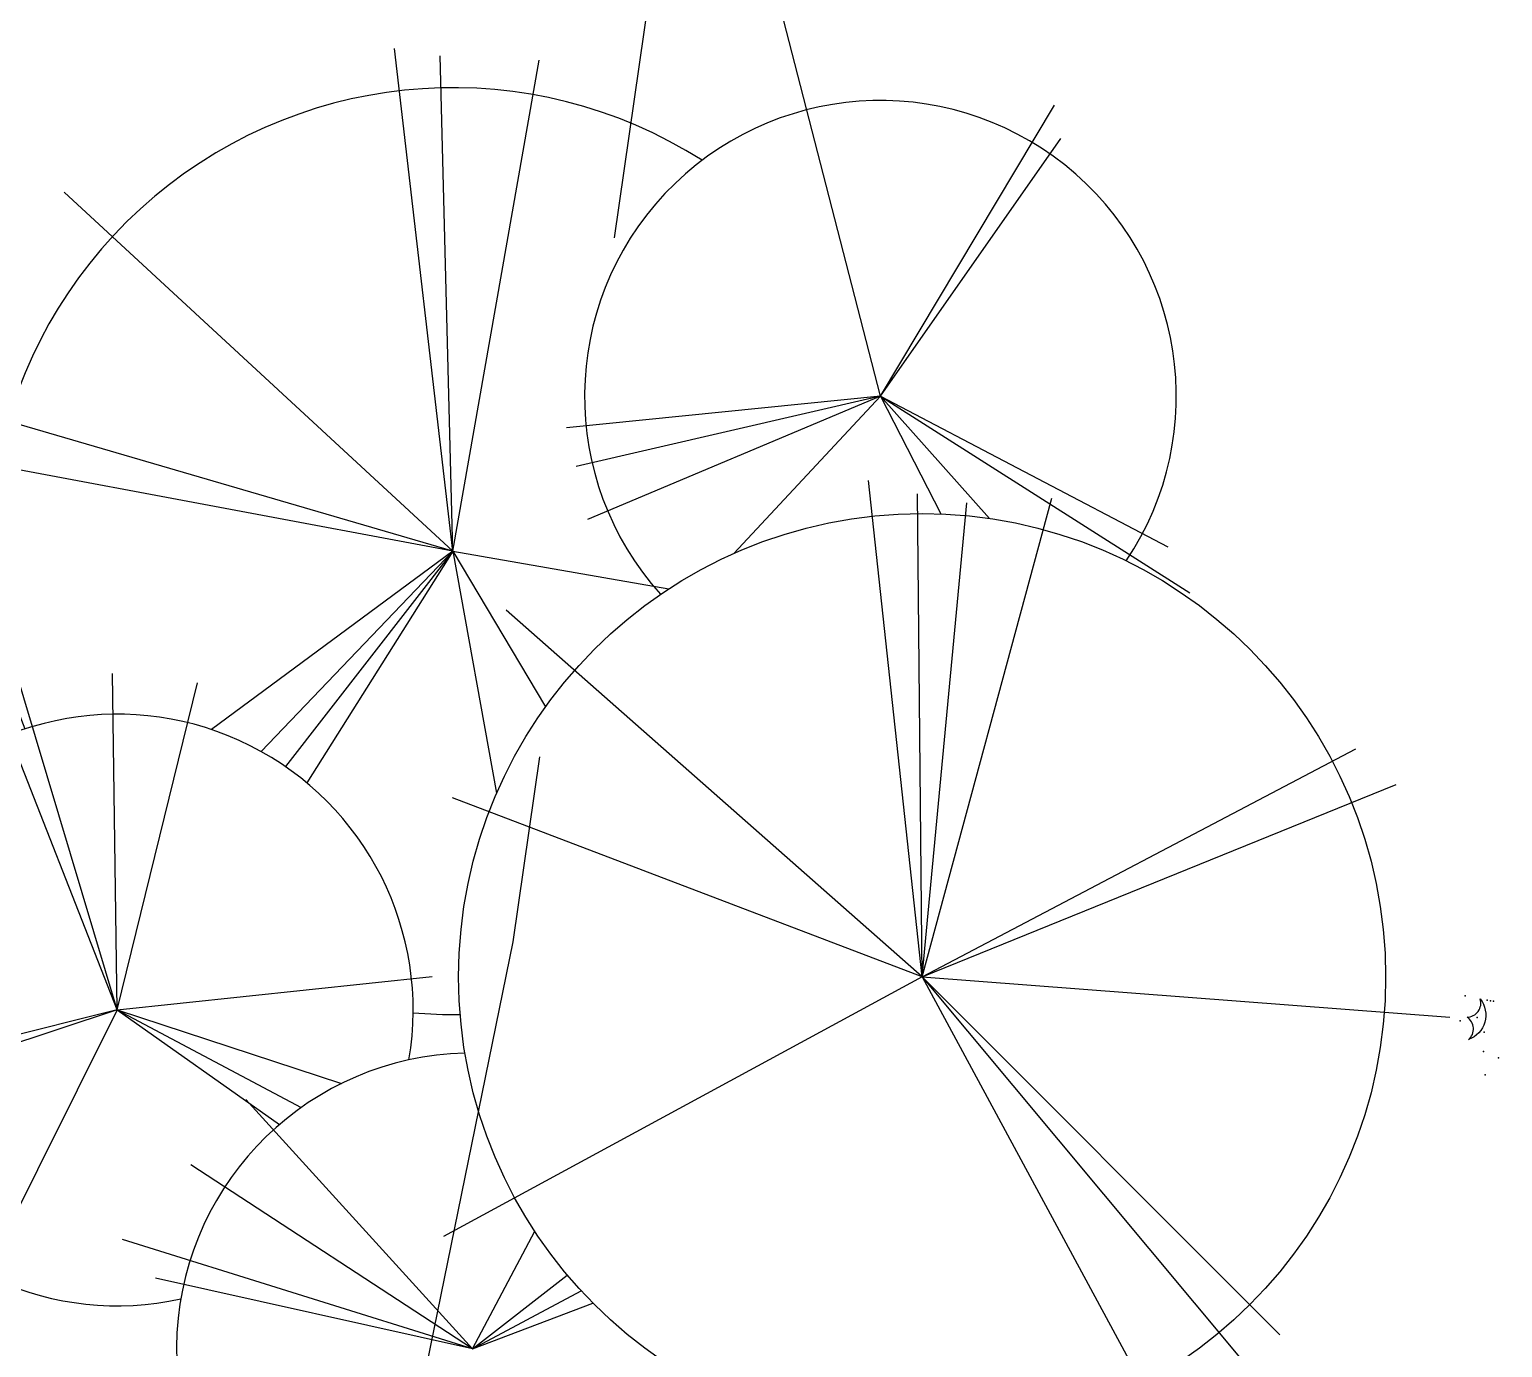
# Model space of a CAD drawing. Header units: millimetres. Extents: x 209.8 to 281.8, y 45 to 110.
# Drawn here: x 251.728 to 252.412, y 84.926 to 85.539 of the extents above; entities that cross this region are included whole.
import ezdxf

# ---------------------------------------------------------------- set-up
doc = ezdxf.new("R2010")
doc.units = ezdxf.units.MM
doc.header["$LTSCALE"] = 0.65
doc.linetypes.add('DASHED', pattern=[0.75, 0.5, -0.25])
for name, color, linetype in [('ARBOLES', 95, 'Continuous'), ('cajones', 235, 'Continuous'), ('murodelgado', 1, 'Continuous'), ('murosgrueso', 5, 'Continuous'), ('plazaacceso', 251, 'Continuous')]:
    doc.layers.add(name, color=color, linetype=linetype)

# ---------------------------------------------------------------- blocks, each defined once
blk = doc.blocks.new('arb-pl50')
for p, q in [((-0.01984, 0.366), (-0.08404, 0.61572)), ((-0.28474, 0.27007), (-0.32089, 0.58161)), ((-0.28474, 0.27007), (-0.29273, 0.577)), ((-0.28474, 0.27007), (-0.23124, 0.5743)), ((-0.01984, 0.366), (0.08811, 0.54654)), ((-0.01984, 0.366), (0.09206, 0.52581)), ((-0.28474, 0.27007), (-0.52566, 0.49262)), ((-0.01984, 0.366), (-0.21439, 0.34646)), ((-0.01984, 0.366), (-0.20833, 0.32242)), ((-0.01984, 0.366), (-0.20136, 0.28966)), ((-0.01984, 0.366), (-0.11067, 0.26857)), ((-0.01984, 0.366), (0.15838, 0.27279)), ((-0.01984, 0.366), (0.17196, 0.24426)), ((-0.01984, 0.366), (0.04782, 0.29028)), ((-0.01984, 0.366), (0.01762, 0.2931)), ((-0.28474, 0.27007), (-0.58908, 0.35892)), ((-0.28474, 0.27007), (-0.5833, 0.32604)), ((0.00601, 0.00611), (-0.02725, 0.3139)), ((0.00601, 0.00611), (0.00323, 0.30559)), ((0.00601, 0.00611), (0.08638, 0.30281)), ((0.00601, 0.00611), (0.03372, 0.30004)), ((-0.28474, 0.27007), (-0.43439, 0.15943)), ((-0.28474, 0.27007), (-0.40365, 0.14586)), ((-0.28474, 0.27007), (-0.38852, 0.13645)), ((-0.28474, 0.27007), (-0.37524, 0.12635)), ((-0.28474, 0.27007), (-0.22731, 0.17362)), ((-0.28474, 0.27007), (-0.25769, 0.11997)), ((-0.28474, 0.27007), (-0.15086, 0.24672)), ((0.00601, 0.00611), (-0.25174, 0.23349)), ((-0.49276, -0.01438), (-0.55782, 0.20328)), ((-0.49276, -0.01438), (-0.49577, 0.19412)), ((-0.49276, -0.01438), (-0.44313, 0.18833)), ((-0.49276, -0.01438), (-0.56627, 0.17283)), ((0.00601, 0.00611), (0.27484, 0.14753)), ((0.00601, 0.00611), (0.29978, 0.12535)), ((0.00601, 0.00611), (-0.285, 0.11703)), ((-0.49276, -0.01438), (-0.29753, 0.00633)), ((0.00601, 0.00611), (-0.29054, -0.15472)), ((0.00601, 0.00611), (0.33304, -0.01884)), ((0.00601, 0.00611), (0.22772, -0.21572)), ((0.00601, 0.00611), (0.20278, -0.22958)), ((0.00601, 0.00611), (0.15289, -0.26563)), ((-0.49276, -0.01438), (-0.69262, -0.07998)), ((-0.49276, -0.01438), (-0.68201, -0.06173)), ((-0.49276, -0.01438), (-0.60794, -0.24506)), ((-0.49276, -0.01438), (-0.39221, -0.08535)), ((-0.49276, -0.01438), (-0.37874, -0.07483)), ((-0.49276, -0.01438), (-0.35374, -0.05993)), ((-0.27269, -0.22439), (-0.41302, -0.06992)), ((-0.27269, -0.22439), (-0.44725, -0.11033)), ((-0.27269, -0.22439), (-0.23407, -0.15156)), ((-0.27269, -0.22439), (-0.48954, -0.15666)), ((-0.27269, -0.22439), (-0.469, -0.18068)), ((-0.27269, -0.22439), (-0.21389, -0.17867)), ((-0.27269, -0.22439), (-0.20529, -0.18844)), ((-0.27269, -0.22439), (-0.19803, -0.19604))]:
    blk.add_line(p, q)
blk.add_circle((0.00601, 0.00611), 0.28723)
for centre, radius, start, end in [((-0.28474, 0.27007), 0.28723, 57.49041, 202.57198), ((-0.01984, 0.366), 0.18335, 326.18952, 222.02475), ((-0.49276, -0.01438), 0.18335, 350.2838, 282.39512), ((-0.28474, 0.27007), 0.28723, 265.06922, 270.88978), ((-0.27269, -0.22439), 0.18335, 91.44372, 347.74353)]:
    blk.add_arc(centre, radius, start, end)
blk = doc.blocks.new('arb-pl61')
blk.add_lwpolyline([(-0.68041, 0.33847, 0.500189), (-0.66776, 0.33268, -0.508573), (-0.69384, 0.33483, 0.500189)], format="xyb", close=True)
for p in [(-0.68346, 0.3422), (-0.66758, 0.3422), (-0.66758, 0.3422), (-0.67949, 0.33228), (-0.71323, 0.32038), (-0.69933, 0.32435), (-0.68743, 0.32633), (-0.66758, 0.32831), (-0.66758, 0.32633), (-0.66758, 0.32435), (-0.70132, 0.31443)]:
    blk.add_point(p)

msp = doc.modelspace()

# ---------------------------------------------------------------- hatches: boundary and pattern name
at = {"layer": 'plazaacceso'}
h = msp.add_hatch(dxfattribs=at)
h.set_pattern_fill('AR-HBONE,_O', color=256, scale=0.003)
h.set_pattern_definition([(45, (0, 0), (4e-17, 0.4310523), [0.9144, -0.3048]), (135, (0.21553, 0.21553), (4e-17, 0.4310523), [0.9144, -0.3048])])
h.paths.add_polyline_path([(258.11516, 79.3509), (257.96805, 79.70817), (250.61215, 79.70817, -0.007522), (250.39224, 79.44498, -0.204143), (249.99052, 76.4531), (259.3084, 76.4531), (259.06705, 77.03921)])
h.paths.add_polyline_path([(257.16327, 81.66259), (256.21138, 83.97427), (255.25948, 86.28596), (255.01269, 86.8853), (253.15502, 86.8853, -0.171915), (250.61215, 79.70817), (257.96805, 79.70817)])

# ---------------------------------------------------------------- linework, layer by layer
at = {"layer": 'cajones'}
msp.add_arc((241.75502, 86.8853), 11.4, 319.257537, 23.469947, dxfattribs=at)
at = {"layer": 'murodelgado'}
msp.add_arc((241.75502, 86.8853), 10, 323.639108, 76.146582, dxfattribs=at)
at = {"layer": 'murosgrueso', "linetype": 'DASHED', "ltscale": 1.5}
msp.add_arc((241.75502, 86.8853), 10.35, 323.639108, 69.678728, dxfattribs=at)

# ---------------------------------------------------------------- block references
at = {"layer": 'ARBOLES', "xscale": 0.75, "yscale": 0.75, "zscale": 0.75, "rotation": 78.6800485856542}
msp.add_blockref('arb-pl61', (252.74492, 85.53007), dxfattribs=at)
at = {"layer": 'ARBOLES', "xscale": 0.75, "yscale": 0.75, "zscale": 0.75}
msp.add_blockref('arb-pl50', (252.13805, 85.09364), dxfattribs=at)

doc.saveas('drawing.dxf')
